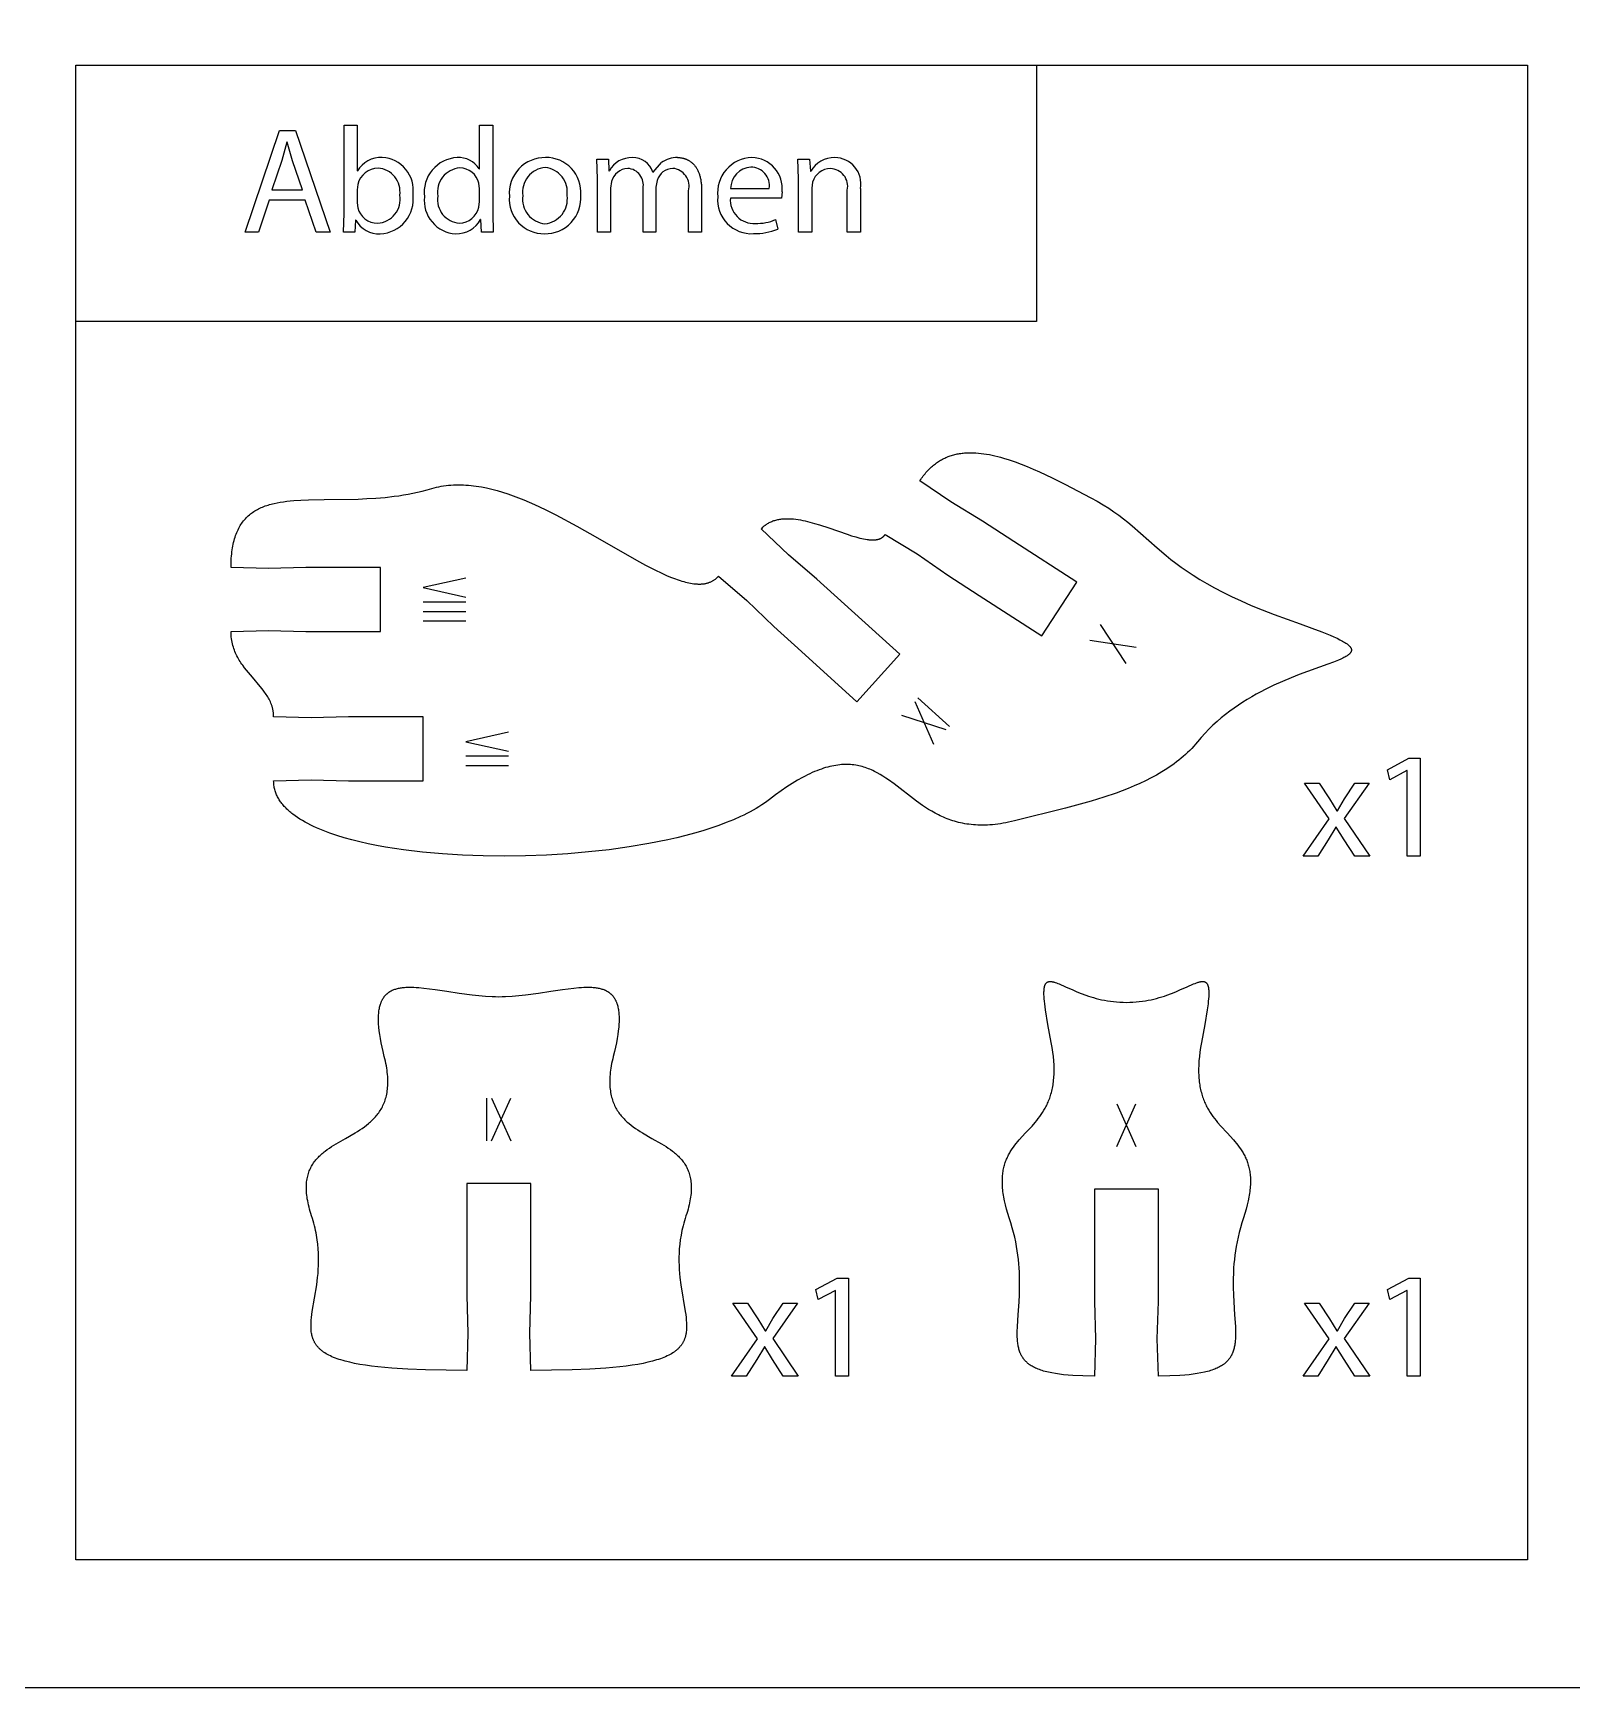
# Model space of a CAD drawing. Extents: x 2 to 317, y 2 to 152.
# Drawn here: x 147.8 to 219.9, y 1.7 to 79.2 of the extents above; entities that cross this region are included whole.
import ezdxf

# ---------------------------------------------------------------- set-up
doc = ezdxf.new("R2010")
doc.units = 0
doc.header["$MEASUREMENT"] = 0
doc.layers.add('DEFAULT', color=18, linetype='CONTINUOUS')

msp = doc.modelspace()

# ---------------------------------------------------------------- linework, layer by layer
at = {"layer": 'DEFAULT', "color": 6}
for p, q in [((162.399, 70.754), (162.399, 74.882)), ((162.399, 74.882), (163.013, 74.882)), ((163.013, 74.882), (163.013, 72.737)), ((168.742, 72.843), (168.742, 74.882)), ((168.742, 74.882), (169.363, 74.882)), ((169.363, 74.882), (169.363, 70.754)), ((159.725, 74.085), (159.485, 73.224)), ((159.739, 74.085), (159.725, 74.085)), ((159.986, 73.217), (159.739, 74.085)), ((159.485, 73.224), (159.019, 71.848)), ((160.452, 71.848), (159.986, 73.217)), ((174.266, 72.363), (174.238, 73.288)), ((174.238, 73.288), (174.781, 73.288)), ((174.781, 73.288), (174.81, 72.737)), ((176.884, 72.681), (177.265, 73.125)), ((183.685, 72.363), (183.657, 73.288)), ((183.657, 73.288), (184.207, 73.288)), ((184.207, 73.288), (184.243, 72.723)), ((163.013, 72.737), (163.027, 72.737)), ((163.048, 72.109), (163.013, 71.855)), ((168.742, 71.897), (168.714, 72.158)), ((168.728, 72.843), (168.742, 72.843)), ((174.266, 69.872), (174.266, 72.363)), ((174.81, 72.737), (174.83, 72.737)), ((174.922, 72.236), (174.873, 71.933)), ((176.87, 72.681), (176.884, 72.681)), ((177.061, 72.292), (177.011, 71.982)), ((183.685, 69.872), (183.685, 72.363)), ((184.243, 72.723), (184.257, 72.723)), ((184.349, 72.215), (184.306, 71.926)), ((159.019, 71.848), (160.452, 71.848)), ((163.013, 71.855), (163.013, 71.241)), ((168.714, 71.036), (168.742, 71.305)), ((168.742, 71.305), (168.742, 71.897)), ((174.873, 71.933), (174.873, 69.872)), ((176.404, 69.872), (176.404, 71.919)), ((177.011, 71.982), (177.011, 69.872)), ((178.536, 69.872), (178.536, 71.805)), ((179.142, 71.883), (179.142, 69.872)), ((182.896, 71.467), (180.496, 71.467)), ((180.503, 71.911), (182.317, 71.911)), ((182.917, 71.756), (182.896, 71.467)), ((184.306, 71.926), (184.306, 69.872)), ((185.971, 69.872), (185.971, 71.841)), ((186.593, 71.911), (186.593, 69.872)), ((162.371, 69.872), (162.399, 70.754)), ((163.013, 71.241), (163.041, 71.015)), ((169.363, 70.754), (169.391, 69.872)), ((162.907, 69.872), (162.371, 69.872)), ((162.935, 70.437), (162.907, 69.872)), ((162.957, 70.437), (162.935, 70.437)), ((168.806, 70.465), (168.792, 70.465)), ((168.834, 69.872), (168.806, 70.465)), ((169.391, 69.872), (168.834, 69.872)), ((174.873, 69.872), (174.266, 69.872)), ((177.011, 69.872), (176.404, 69.872)), ((179.142, 69.872), (178.536, 69.872)), ((182.613, 70.458), (182.72, 70.013)), ((184.306, 69.872), (183.685, 69.872)), ((186.593, 69.872), (185.971, 69.872)), ((208.536, 42.389), (207.379, 44.061)), ((207.379, 44.061), (208.071, 44.061)), ((208.071, 44.061), (208.558, 43.327)), ((210.414, 44.061), (209.249, 42.41)), ((209.263, 43.334), (209.743, 44.061)), ((209.743, 44.061), (210.414, 44.061)), ((208.558, 43.327), (208.903, 42.77)), ((208.903, 42.77), (208.925, 42.77)), ((208.925, 42.77), (209.263, 43.334)), ((207.323, 40.646), (208.536, 42.389)), ((208.861, 42.008), (208.501, 41.415)), ((208.875, 42.008), (208.861, 42.008)), ((209.242, 41.415), (208.875, 42.008)), ((209.249, 42.41), (210.449, 40.646)), ((208.501, 41.415), (208.007, 40.646)), ((209.743, 40.646), (209.242, 41.415)), ((208.007, 40.646), (207.323, 40.646)), ((210.449, 40.646), (209.743, 40.646)), ((181.764, 18.041), (180.607, 19.713)), ((180.607, 19.713), (181.298, 19.713)), ((181.298, 19.713), (181.785, 18.979)), ((183.641, 19.713), (182.477, 18.062)), ((182.491, 18.986), (182.971, 19.713)), ((182.971, 19.713), (183.641, 19.713)), ((208.536, 18.041), (207.379, 19.713)), ((207.379, 19.713), (208.071, 19.713)), ((208.071, 19.713), (208.558, 18.979)), ((210.414, 19.713), (209.249, 18.062)), ((209.263, 18.986), (209.743, 19.713)), ((209.743, 19.713), (210.414, 19.713)), ((181.785, 18.979), (182.131, 18.422)), ((182.152, 18.422), (182.491, 18.986)), ((208.558, 18.979), (208.903, 18.422)), ((208.925, 18.422), (209.263, 18.986)), ((180.55, 16.298), (181.764, 18.041)), ((182.131, 18.422), (182.152, 18.422)), ((182.477, 18.062), (183.676, 16.298)), ((207.323, 16.298), (208.536, 18.041)), ((208.903, 18.422), (208.925, 18.422)), ((209.249, 18.062), (210.449, 16.298)), ((181.729, 17.067), (181.235, 16.298)), ((182.088, 17.66), (181.729, 17.067)), ((182.102, 17.66), (182.088, 17.66)), ((182.47, 17.067), (182.102, 17.66)), ((182.971, 16.298), (182.47, 17.067)), ((208.501, 17.067), (208.007, 16.298)), ((208.861, 17.66), (208.501, 17.067)), ((208.875, 17.66), (208.861, 17.66)), ((209.242, 17.067), (208.875, 17.66)), ((209.743, 16.298), (209.242, 17.067)), ((181.235, 16.298), (180.55, 16.298)), ((183.676, 16.298), (182.971, 16.298)), ((208.007, 16.298), (207.323, 16.298)), ((210.449, 16.298), (209.743, 16.298))]:
    msp.add_line(p, q, dxfattribs=at)
at = {"layer": 'DEFAULT', "color": 1}
for p, q in [((190.815, 57.239), (189.373, 58.23)), ((192.308, 56.329), (190.815, 57.239)), ((183.21, 54.766), (181.943, 55.976)), ((193.779, 55.376), (192.308, 56.329)), ((187.743, 55.715), (189.239, 54.805)), ((196.717, 53.475), (193.779, 55.376)), ((184.54, 53.626), (183.21, 54.766)), ((189.239, 54.805), (190.678, 53.81)), ((158.857, 54.118), (157.108, 54.168)), ((160.607, 54.168), (158.857, 54.118)), ((164.107, 54.168), (160.607, 54.168)), ((164.107, 51.169), (164.107, 54.168)), ((179.932, 53.753), (181.262, 52.614)), ((185.834, 52.452), (184.54, 53.626)), ((190.678, 53.81), (192.149, 52.861)), ((192.149, 52.861), (195.088, 50.959)), ((195.088, 50.959), (196.717, 53.475)), ((181.262, 52.614), (182.525, 51.404)), ((188.427, 50.102), (185.834, 52.452)), ((157.108, 51.169), (158.857, 51.219)), ((158.857, 51.219), (160.607, 51.169)), ((160.607, 51.169), (164.107, 51.169)), ((182.525, 51.404), (183.82, 50.229)), ((183.82, 50.229), (186.416, 47.88)), ((186.416, 47.88), (188.427, 50.102)), ((160.854, 47.121), (159.104, 47.17)), ((162.604, 47.17), (160.854, 47.121)), ((166.103, 47.17), (162.604, 47.17)), ((166.103, 44.172), (166.103, 47.17)), ((159.104, 44.172), (160.854, 44.221)), ((160.854, 44.221), (162.604, 44.172)), ((162.604, 44.172), (166.103, 44.172)), ((171.148, 25.317), (168.149, 25.317)), ((168.149, 25.317), (168.149, 20.064)), ((171.148, 20.064), (171.148, 25.317)), ((200.542, 25.05), (197.543, 25.05)), ((197.543, 25.05), (197.543, 19.797)), ((200.542, 19.797), (200.542, 25.05)), ((168.149, 20.064), (168.199, 18.314)), ((171.098, 18.314), (171.148, 20.064)), ((197.543, 19.797), (197.593, 18.047)), ((200.492, 18.047), (200.542, 19.797)), ((168.199, 18.314), (168.149, 16.564)), ((171.148, 16.564), (171.098, 18.314)), ((197.593, 18.047), (197.543, 16.298)), ((200.542, 16.298), (200.492, 18.047))]:
    msp.add_line(p, q, dxfattribs=at)
at = {"layer": 'DEFAULT', "color": 250}
for p, q in [((166.107, 52.556), (168.103, 52.556)), ((166.107, 52.111), (168.103, 52.111)), ((166.107, 51.666), (168.103, 51.666)), ((197.822, 51.502), (199.014, 49.669)), ((199.498, 50.416), (197.338, 50.754)), ((189.277, 48.061), (190.758, 46.721)), ((189.128, 47.896), (190.011, 45.895)), ((190.609, 46.556), (188.53, 47.235)), ((168.103, 45.338), (170.1, 45.338)), ((168.103, 44.892), (170.1, 44.892)), ((169.091, 27.317), (169.091, 29.313)), ((169.314, 29.313), (170.205, 27.317)), ((169.314, 27.317), (170.205, 29.313)), ((198.596, 29.047), (199.487, 27.05)), ((198.596, 27.05), (199.487, 29.047))]:
    msp.add_line(p, q, dxfattribs=at)
at = {"layer": 'DEFAULT', "color": 6}
for points in [[(316.836, 1.693), (1.836, 1.693), (1.836, 151.693), (316.836, 151.693)], [(194.836, 65.693), (149.836, 65.693), (149.836, 77.693), (194.836, 77.693)], [(217.836, 7.693), (149.836, 7.693), (149.836, 77.693), (217.836, 77.693)], [(158.892, 71.368), (158.399, 69.872), (157.763, 69.872), (159.379, 74.628), (160.12, 74.628), (161.743, 69.872), (161.087, 69.872), (160.579, 71.368)], [(212.198, 44.654), (212.184, 44.654), (211.387, 44.224), (211.267, 44.696), (212.269, 45.233), (212.798, 45.233), (212.798, 40.646), (212.198, 40.646)], [(185.426, 20.306), (185.412, 20.306), (184.614, 19.876), (184.494, 20.348), (185.496, 20.885), (186.025, 20.885), (186.025, 16.298), (185.426, 16.298)], [(212.198, 20.306), (212.184, 20.306), (211.387, 19.876), (211.267, 20.348), (212.269, 20.885), (212.798, 20.885), (212.798, 16.298), (212.198, 16.298)]]:
    msp.add_lwpolyline(points, close=True, dxfattribs=at)
msp.add_lwpolyline([(178.02, 73.365), (178.041, 73.365), (178.063, 73.364), (178.085, 73.363), (178.107, 73.362), (178.13, 73.36), (178.152, 73.357), (178.175, 73.354), (178.198, 73.35), (178.221, 73.346), (178.245, 73.341), (178.268, 73.336), (178.292, 73.33), (178.315, 73.324), (178.339, 73.316), (178.362, 73.309), (178.386, 73.3), (178.41, 73.291), (178.433, 73.282), (178.457, 73.271), (178.481, 73.26), (178.504, 73.249), (178.527, 73.236), (178.551, 73.223), (178.574, 73.209), (178.597, 73.194), (178.619, 73.179), (178.642, 73.162), (178.664, 73.145), (178.686, 73.127), (178.708, 73.109), (178.73, 73.089), (178.751, 73.069), (178.772, 73.047), (178.792, 73.025), (178.812, 73.002), (178.832, 72.978), (178.851, 72.953), (178.87, 72.928), (178.888, 72.901), (178.906, 72.873), (178.924, 72.844), (178.941, 72.815), (178.957, 72.784), (178.973, 72.752), (178.988, 72.719), (179.003, 72.686), (179.017, 72.651), (179.031, 72.615), (179.043, 72.578), (179.055, 72.54), (179.067, 72.501), (179.077, 72.46), (179.087, 72.419), (179.097, 72.376), (179.105, 72.332), (179.113, 72.287), (179.119, 72.241), (179.125, 72.194), (179.13, 72.145), (179.135, 72.095), (179.138, 72.044), (179.14, 71.992), (179.142, 71.938), (179.142, 71.883)], dxfattribs=at)
at = {"layer": 'DEFAULT', "color": 1}
for points in [[(189.373, 58.23), (189.411, 58.288), (189.45, 58.345), (189.49, 58.4), (189.53, 58.454), (189.57, 58.507), (189.611, 58.558), (189.653, 58.607), (189.695, 58.655), (189.738, 58.702), (189.781, 58.747), (189.824, 58.791), (189.869, 58.834), (189.913, 58.875), (189.958, 58.915), (190.004, 58.953), (190.05, 58.99), (190.097, 59.026), (190.144, 59.06), (190.191, 59.094), (190.239, 59.126), (190.287, 59.156), (190.336, 59.186), (190.386, 59.214), (190.435, 59.241), (190.486, 59.266), (190.536, 59.291), (190.587, 59.314), (190.639, 59.336), (190.691, 59.357), (190.743, 59.376), (190.796, 59.395), (190.85, 59.412), (190.903, 59.428), (190.957, 59.443), (191.012, 59.457), (191.067, 59.47), (191.122, 59.482), (191.178, 59.493), (191.234, 59.502), (191.291, 59.511), (191.348, 59.518), (191.405, 59.525), (191.463, 59.53), (191.521, 59.535), (191.638, 59.54), (191.757, 59.542), (191.877, 59.54), (191.998, 59.535), (192.121, 59.525), (192.246, 59.512), (192.371, 59.496), (192.498, 59.476), (192.627, 59.453), (192.756, 59.427), (192.887, 59.397), (193.019, 59.365), (193.152, 59.33), (193.286, 59.291), (193.558, 59.207), (193.833, 59.112), (194.113, 59.007), (194.396, 58.894), (194.683, 58.773), (194.973, 58.644), (195.562, 58.367), (196.16, 58.069), (197.381, 57.433)], [(157.108, 54.168), (157.111, 54.389), (157.121, 54.6), (157.129, 54.701), (157.138, 54.8), (157.149, 54.897), (157.162, 54.991), (157.176, 55.082), (157.191, 55.172), (157.209, 55.258), (157.228, 55.343), (157.248, 55.425), (157.27, 55.505), (157.294, 55.582), (157.319, 55.657), (157.346, 55.731), (157.374, 55.802), (157.403, 55.87), (157.434, 55.937), (157.467, 56.002), (157.501, 56.065), (157.536, 56.125), (157.573, 56.184), (157.611, 56.241), (157.651, 56.296), (157.691, 56.349), (157.734, 56.4), (157.777, 56.45), (157.822, 56.497), (157.869, 56.543), (157.916, 56.587), (157.965, 56.63), (158.015, 56.671), (158.067, 56.71), (158.119, 56.748), (158.173, 56.784), (158.228, 56.819), (158.285, 56.852), (158.342, 56.884), (158.401, 56.915), (158.461, 56.944), (158.522, 56.971), (158.584, 56.998), (158.647, 57.023), (158.712, 57.047), (158.777, 57.07), (158.844, 57.091), (158.912, 57.111), (158.98, 57.131), (159.05, 57.149), (159.121, 57.166), (159.266, 57.197), (159.415, 57.224), (159.567, 57.248), (159.724, 57.269), (159.884, 57.286), (160.047, 57.301), (160.384, 57.323), (160.735, 57.337), (161.47, 57.35), (163.058, 57.372), (163.474, 57.389), (163.896, 57.414), (164.323, 57.45), (164.755, 57.499), (164.972, 57.529), (165.189, 57.563), (165.408, 57.601), (165.627, 57.644), (165.846, 57.691), (166.066, 57.744), (166.286, 57.802), (166.506, 57.865)], [(166.506, 57.865), (166.616, 57.896), (166.727, 57.925), (166.839, 57.95), (166.951, 57.971), (167.064, 57.99), (167.178, 58.006), (167.293, 58.019), (167.408, 58.028), (167.524, 58.035), (167.641, 58.04), (167.758, 58.041), (167.875, 58.04), (167.994, 58.035), (168.112, 58.029), (168.231, 58.02), (168.351, 58.008), (168.471, 57.994), (168.592, 57.977), (168.713, 57.959), (168.834, 57.937), (169.079, 57.889), (169.324, 57.831), (169.571, 57.766), (169.818, 57.693), (170.067, 57.612), (170.316, 57.525), (170.566, 57.432), (170.816, 57.332), (171.317, 57.117), (171.818, 56.884), (172.317, 56.635), (173.304, 56.106), (174.269, 55.558), (176.091, 54.512), (176.516, 54.281), (176.926, 54.069), (177.32, 53.88), (177.511, 53.794), (177.697, 53.716), (177.879, 53.645), (178.056, 53.582), (178.142, 53.554), (178.228, 53.527), (178.311, 53.503), (178.394, 53.481), (178.475, 53.461), (178.555, 53.444), (178.634, 53.428), (178.711, 53.416), (178.787, 53.406), (178.861, 53.398), (178.934, 53.393), (178.97, 53.391), (179.006, 53.39), (179.041, 53.39), (179.076, 53.391), (179.11, 53.392), (179.144, 53.393), (179.178, 53.396), (179.211, 53.399), (179.244, 53.403), (179.276, 53.408), (179.309, 53.413), (179.34, 53.419), (179.372, 53.426), (179.402, 53.434), (179.433, 53.442), (179.463, 53.451), (179.493, 53.461), (179.522, 53.472), (179.551, 53.483), (179.579, 53.496), (179.607, 53.509), (179.635, 53.523), (179.662, 53.537), (179.689, 53.553), (179.715, 53.569), (179.741, 53.586), (179.766, 53.604), (179.791, 53.623), (179.816, 53.642), (179.84, 53.663), (179.864, 53.684), (179.887, 53.706), (179.91, 53.729), (179.932, 53.753)], [(197.381, 57.433), (197.678, 57.27), (197.955, 57.107), (198.215, 56.944), (198.459, 56.78), (198.689, 56.615), (198.907, 56.45), (199.116, 56.283), (199.317, 56.116), (200.087, 55.434), (200.479, 55.085), (200.899, 54.728), (201.124, 54.547), (201.361, 54.363), (201.614, 54.178), (201.883, 53.99), (202.172, 53.8), (202.482, 53.607), (202.814, 53.412), (203.172, 53.214), (203.557, 53.013), (203.971, 52.81), (204.417, 52.603), (204.895, 52.393), (205.41, 52.18), (205.961, 51.964), (207.184, 51.52)], [(181.943, 55.976), (181.977, 56.012), (182.012, 56.047), (182.03, 56.063), (182.048, 56.08), (182.066, 56.096), (182.084, 56.111), (182.103, 56.126), (182.121, 56.141), (182.14, 56.155), (182.159, 56.169), (182.178, 56.183), (182.198, 56.196), (182.237, 56.222), (182.277, 56.245), (182.318, 56.268), (182.359, 56.289), (182.401, 56.308), (182.443, 56.327), (182.487, 56.344), (182.53, 56.359), (182.575, 56.373), (182.62, 56.386), (182.665, 56.398), (182.711, 56.409), (182.758, 56.418), (182.805, 56.426), (182.853, 56.433), (182.901, 56.439), (182.95, 56.444), (182.999, 56.447), (183.048, 56.45), (183.098, 56.452), (183.148, 56.452), (183.199, 56.452), (183.25, 56.451), (183.353, 56.445), (183.458, 56.437), (183.564, 56.425), (183.671, 56.409), (183.779, 56.391), (183.888, 56.37), (183.997, 56.347), (184.218, 56.293), (184.441, 56.232), (184.665, 56.165), (185.11, 56.019), (185.969, 55.722), (186.171, 55.656), (186.366, 55.597), (186.554, 55.546), (186.645, 55.524), (186.733, 55.505), (186.819, 55.489), (186.903, 55.475), (186.944, 55.47), (186.984, 55.465), (187.023, 55.461), (187.062, 55.458), (187.1, 55.456), (187.137, 55.455), (187.174, 55.455), (187.21, 55.455), (187.245, 55.457), (187.279, 55.46), (187.312, 55.464), (187.329, 55.466), (187.345, 55.469), (187.361, 55.472), (187.377, 55.475), (187.392, 55.478), (187.407, 55.482), (187.423, 55.486), (187.438, 55.49), (187.452, 55.495), (187.467, 55.5), (187.481, 55.505), (187.495, 55.511), (187.509, 55.516), (187.522, 55.523), (187.536, 55.529), (187.549, 55.536), (187.562, 55.543), (187.574, 55.55), (187.587, 55.558), (187.599, 55.566), (187.611, 55.574), (187.622, 55.583), (187.634, 55.592), (187.645, 55.601), (187.656, 55.611), (187.667, 55.621), (187.677, 55.632), (187.687, 55.643), (187.697, 55.654), (187.707, 55.665), (187.716, 55.677), (187.725, 55.689), (187.734, 55.702), (187.743, 55.715)], [(159.104, 47.17), (159.104, 47.205), (159.103, 47.24), (159.101, 47.274), (159.099, 47.308), (159.095, 47.342), (159.092, 47.376), (159.087, 47.409), (159.082, 47.442), (159.076, 47.474), (159.07, 47.507), (159.063, 47.539), (159.055, 47.57), (159.047, 47.602), (159.038, 47.633), (159.028, 47.664), (159.018, 47.695), (159.008, 47.726), (158.997, 47.756), (158.973, 47.816), (158.948, 47.875), (158.92, 47.934), (158.891, 47.992), (158.859, 48.049), (158.827, 48.105), (158.792, 48.161), (158.756, 48.217), (158.719, 48.272), (158.681, 48.326), (158.641, 48.381), (158.559, 48.488), (158.473, 48.595), (158.106, 49.022), (157.92, 49.24), (157.828, 49.352), (157.739, 49.467), (157.653, 49.584), (157.611, 49.644), (157.571, 49.704), (157.531, 49.766), (157.493, 49.828), (157.455, 49.892), (157.42, 49.956), (157.385, 50.022), (157.352, 50.088), (157.321, 50.156), (157.292, 50.225), (157.264, 50.296), (157.239, 50.367), (157.215, 50.44), (157.193, 50.515), (157.174, 50.591), (157.157, 50.669), (157.142, 50.748), (157.13, 50.829), (157.12, 50.911), (157.113, 50.995), (157.109, 51.081), (157.108, 51.169)], [(207.184, 51.52), (207.727, 51.329), (208.193, 51.155), (208.585, 50.997), (208.755, 50.923), (208.908, 50.853), (209.045, 50.785), (209.107, 50.753), (209.165, 50.721), (209.219, 50.69), (209.269, 50.659), (209.315, 50.629), (209.357, 50.6), (209.377, 50.585), (209.396, 50.571), (209.414, 50.557), (209.43, 50.543), (209.446, 50.529), (209.462, 50.515), (209.476, 50.502), (209.489, 50.488), (209.502, 50.475), (209.513, 50.462), (209.524, 50.448), (209.533, 50.435), (209.542, 50.422), (209.55, 50.41), (209.558, 50.397), (209.564, 50.384), (209.569, 50.372), (209.574, 50.359), (209.578, 50.347), (209.581, 50.335), (209.583, 50.322), (209.584, 50.31), (209.585, 50.298), (209.584, 50.286), (209.583, 50.274), (209.581, 50.263), (209.579, 50.251), (209.575, 50.239), (209.571, 50.227), (209.566, 50.216), (209.561, 50.204), (209.554, 50.193), (209.547, 50.181), (209.539, 50.17), (209.53, 50.158), (209.521, 50.147), (209.511, 50.136), (209.5, 50.124), (209.488, 50.113), (209.476, 50.102), (209.463, 50.091), (209.449, 50.08), (209.435, 50.068), (209.42, 50.057), (209.404, 50.046), (209.388, 50.035), (209.353, 50.012), (209.315, 49.99), (209.276, 49.968), (209.233, 49.945), (209.188, 49.922), (209.092, 49.877), (208.985, 49.831), (208.747, 49.735), (208.477, 49.634), (207.139, 49.147), (206.756, 48.996), (206.36, 48.83), (205.954, 48.647), (205.541, 48.447), (205.333, 48.339), (205.125, 48.227), (204.916, 48.109), (204.708, 47.985), (204.5, 47.856), (204.293, 47.721), (204.088, 47.58), (203.885, 47.432), (203.684, 47.278), (203.485, 47.117), (203.29, 46.949), (203.098, 46.774), (202.91, 46.592), (202.726, 46.402), (202.547, 46.205), (202.372, 45.999)], [(202.372, 45.999), (202.285, 45.896), (202.196, 45.794), (202.103, 45.695), (202.009, 45.598), (201.911, 45.503), (201.812, 45.411), (201.71, 45.32), (201.606, 45.231), (201.5, 45.144), (201.391, 45.059), (201.28, 44.976), (201.168, 44.895), (201.053, 44.816), (200.936, 44.738), (200.698, 44.589), (200.452, 44.445), (200.199, 44.308), (199.94, 44.178), (199.675, 44.053), (199.404, 43.933), (199.129, 43.819), (198.849, 43.709), (198.565, 43.604), (197.985, 43.406), (197.395, 43.223), (196.192, 42.892), (193.796, 42.299)], [(193.796, 42.299), (193.661, 42.266), (193.527, 42.236), (193.396, 42.209), (193.267, 42.186), (193.14, 42.165), (193.015, 42.147), (192.892, 42.132), (192.772, 42.12), (192.653, 42.111), (192.536, 42.104), (192.422, 42.1), (192.309, 42.098), (192.198, 42.099), (192.089, 42.102), (191.982, 42.107), (191.876, 42.115), (191.772, 42.125), (191.67, 42.137), (191.57, 42.152), (191.471, 42.168), (191.374, 42.186), (191.278, 42.207), (191.184, 42.229), (191.092, 42.253), (191, 42.279), (190.91, 42.306), (190.822, 42.335), (190.735, 42.366), (190.649, 42.398), (190.564, 42.432), (190.481, 42.467), (190.398, 42.504), (190.317, 42.541), (190.237, 42.58), (190.08, 42.662), (189.927, 42.748), (189.778, 42.837), (189.632, 42.93), (189.489, 43.025), (189.211, 43.223), (188.163, 44.029), (187.905, 44.217), (187.775, 44.305), (187.643, 44.39), (187.511, 44.471), (187.377, 44.547), (187.309, 44.583), (187.24, 44.617), (187.171, 44.651), (187.102, 44.682), (187.031, 44.713), (186.96, 44.741), (186.889, 44.768), (186.816, 44.793), (186.743, 44.817), (186.669, 44.838), (186.594, 44.858), (186.519, 44.875), (186.442, 44.891), (186.364, 44.905), (186.285, 44.916), (186.206, 44.925), (186.125, 44.932), (186.043, 44.937), (185.96, 44.939), (185.875, 44.939), (185.79, 44.937), (185.703, 44.932), (185.615, 44.924), (185.525, 44.913), (185.434, 44.9), (185.342, 44.884), (185.248, 44.865), (185.153, 44.844), (185.056, 44.819), (184.958, 44.791), (184.858, 44.76), (184.756, 44.727), (184.653, 44.689), (184.548, 44.649), (184.441, 44.605), (184.332, 44.558), (184.222, 44.508), (184.11, 44.454), (183.995, 44.396), (183.879, 44.335), (183.641, 44.201), (183.394, 44.053), (183.14, 43.888), (182.876, 43.708), (182.603, 43.511), (182.321, 43.297)], [(182.321, 43.297), (182.206, 43.211), (182.087, 43.126), (181.963, 43.043), (181.834, 42.96), (181.7, 42.88), (181.562, 42.801), (181.42, 42.723), (181.273, 42.646), (181.122, 42.571), (180.966, 42.498), (180.643, 42.355), (180.305, 42.217), (179.952, 42.085), (179.584, 41.959), (179.203, 41.839), (178.81, 41.724), (178.404, 41.615), (177.988, 41.512), (177.561, 41.414), (176.678, 41.236), (175.762, 41.082), (174.819, 40.95), (173.855, 40.842), (172.876, 40.758), (171.887, 40.696), (170.894, 40.659), (169.904, 40.646), (168.921, 40.656), (167.953, 40.69), (167.004, 40.749), (166.082, 40.832), (165.191, 40.939), (164.759, 41.002), (164.337, 41.071), (163.926, 41.146), (163.527, 41.228), (163.14, 41.315), (162.766, 41.409), (162.406, 41.509), (162.06, 41.615), (161.73, 41.727), (161.415, 41.846), (161.264, 41.907), (161.118, 41.971), (160.975, 42.035), (160.837, 42.102), (160.704, 42.17), (160.575, 42.239), (160.452, 42.31), (160.332, 42.383), (160.218, 42.457), (160.109, 42.533), (160.005, 42.611), (159.955, 42.65), (159.906, 42.69), (159.858, 42.73), (159.812, 42.77), (159.768, 42.811), (159.724, 42.853), (159.682, 42.894), (159.641, 42.936), (159.602, 42.979), (159.564, 43.022), (159.528, 43.065), (159.492, 43.109), (159.459, 43.153), (159.427, 43.197), (159.396, 43.242), (159.367, 43.288), (159.339, 43.333), (159.313, 43.379), (159.288, 43.426), (159.264, 43.473), (159.243, 43.52), (159.223, 43.568), (159.204, 43.616), (159.187, 43.665), (159.171, 43.713), (159.157, 43.763), (159.145, 43.813), (159.134, 43.863), (159.125, 43.913), (159.118, 43.964), (159.112, 44.015), (159.108, 44.067), (159.105, 44.119), (159.104, 44.172)], [(164.286, 31.268), (164.231, 31.492), (164.183, 31.706), (164.14, 31.911), (164.104, 32.106), (164.075, 32.291), (164.051, 32.467), (164.033, 32.634), (164.021, 32.793), (164.017, 32.869), (164.015, 32.943), (164.014, 33.015), (164.014, 33.084), (164.016, 33.152), (164.02, 33.218), (164.024, 33.281), (164.03, 33.343), (164.037, 33.403), (164.046, 33.461), (164.056, 33.517), (164.067, 33.571), (164.08, 33.623), (164.094, 33.674), (164.109, 33.722), (164.117, 33.746), (164.125, 33.769), (164.134, 33.792), (164.143, 33.814), (164.152, 33.836), (164.161, 33.858), (164.171, 33.879), (164.182, 33.9), (164.192, 33.92), (164.203, 33.94), (164.214, 33.96), (164.225, 33.979), (164.237, 33.997), (164.249, 34.016), (164.261, 34.034), (164.274, 34.051), (164.287, 34.068), (164.3, 34.085), (164.313, 34.101), (164.327, 34.117), (164.341, 34.133), (164.355, 34.148), (164.37, 34.163), (164.384, 34.177), (164.399, 34.192), (164.415, 34.205), (164.43, 34.219), (164.446, 34.232), (164.463, 34.245), (164.479, 34.257), (164.496, 34.269), (164.513, 34.281), (164.53, 34.292), (164.547, 34.303), (164.565, 34.314), (164.583, 34.324), (164.602, 34.335), (164.62, 34.344), (164.639, 34.354), (164.658, 34.363), (164.677, 34.372), (164.697, 34.38), (164.737, 34.396), (164.777, 34.411), (164.819, 34.425), (164.862, 34.438), (164.906, 34.449), (164.95, 34.46), (164.996, 34.469), (165.042, 34.478), (165.09, 34.485), (165.138, 34.491), (165.187, 34.497), (165.237, 34.502), (165.288, 34.505), (165.34, 34.508), (165.445, 34.511), (165.554, 34.511), (165.666, 34.508), (165.781, 34.502), (165.899, 34.494), (166.143, 34.47), (166.397, 34.439), (166.661, 34.402), (167.214, 34.316), (167.796, 34.227), (168.4, 34.146), (168.708, 34.113), (169.019, 34.088), (169.333, 34.071), (169.491, 34.067), (169.649, 34.065)], [(169.649, 34.065), (169.807, 34.067), (169.964, 34.071), (170.278, 34.088), (170.59, 34.113), (170.898, 34.146), (171.502, 34.227), (172.084, 34.316), (172.638, 34.402), (172.901, 34.439), (173.156, 34.47), (173.4, 34.494), (173.517, 34.502), (173.632, 34.508), (173.744, 34.511), (173.853, 34.511), (173.959, 34.508), (174.011, 34.505), (174.061, 34.502), (174.111, 34.497), (174.16, 34.491), (174.209, 34.485), (174.256, 34.478), (174.302, 34.469), (174.348, 34.46), (174.393, 34.449), (174.436, 34.438), (174.479, 34.425), (174.521, 34.411), (174.562, 34.396), (174.601, 34.38), (174.621, 34.372), (174.64, 34.363), (174.659, 34.354), (174.678, 34.344), (174.697, 34.335), (174.715, 34.324), (174.733, 34.314), (174.751, 34.303), (174.768, 34.292), (174.785, 34.281), (174.802, 34.269), (174.819, 34.257), (174.835, 34.245), (174.852, 34.232), (174.868, 34.219), (174.883, 34.205), (174.899, 34.192), (174.914, 34.177), (174.928, 34.163), (174.943, 34.148), (174.957, 34.133), (174.971, 34.117), (174.985, 34.101), (174.998, 34.085), (175.011, 34.068), (175.024, 34.051), (175.037, 34.034), (175.049, 34.016), (175.061, 33.997), (175.073, 33.979), (175.084, 33.96), (175.095, 33.94), (175.106, 33.92), (175.116, 33.9), (175.126, 33.879), (175.136, 33.858), (175.146, 33.836), (175.155, 33.814), (175.164, 33.792), (175.173, 33.769), (175.181, 33.746), (175.189, 33.722), (175.204, 33.674), (175.218, 33.623), (175.23, 33.571), (175.242, 33.517), (175.251, 33.461), (175.26, 33.403), (175.267, 33.343), (175.273, 33.281), (175.278, 33.218), (175.281, 33.152), (175.283, 33.084), (175.283, 33.015), (175.282, 32.943), (175.28, 32.869), (175.276, 32.793), (175.264, 32.634), (175.246, 32.467), (175.223, 32.291), (175.193, 32.106), (175.157, 31.911), (175.115, 31.706), (175.066, 31.492), (175.011, 31.268)], [(195.522, 31.915), (195.363, 32.768), (195.254, 33.445), (195.218, 33.723), (195.205, 33.848), (195.195, 33.963), (195.188, 34.07), (195.184, 34.168), (195.183, 34.258), (195.184, 34.299), (195.185, 34.339), (195.188, 34.377), (195.191, 34.413), (195.195, 34.447), (195.199, 34.479), (195.202, 34.494), (195.205, 34.509), (195.208, 34.523), (195.211, 34.537), (195.215, 34.551), (195.218, 34.564), (195.222, 34.577), (195.226, 34.589), (195.23, 34.601), (195.235, 34.612), (195.239, 34.623), (195.244, 34.634), (195.249, 34.644), (195.254, 34.654), (195.26, 34.663), (195.265, 34.672), (195.271, 34.68), (195.277, 34.689), (195.283, 34.696), (195.29, 34.704), (195.296, 34.711), (195.303, 34.717), (195.31, 34.724), (195.317, 34.73), (195.324, 34.735), (195.332, 34.74), (195.34, 34.745), (195.348, 34.75), (195.356, 34.754), (195.364, 34.758), (195.373, 34.761), (195.381, 34.764), (195.39, 34.767), (195.4, 34.769), (195.409, 34.772), (195.418, 34.773), (195.428, 34.775), (195.438, 34.776), (195.448, 34.777), (195.459, 34.778), (195.469, 34.778), (195.48, 34.778), (195.491, 34.778), (195.502, 34.777), (195.513, 34.776), (195.525, 34.775), (195.536, 34.774), (195.548, 34.772), (195.561, 34.77), (195.573, 34.768), (195.598, 34.763), (195.624, 34.757), (195.651, 34.75), (195.679, 34.742), (195.707, 34.733), (195.766, 34.713), (195.829, 34.69), (195.894, 34.663), (196.189, 34.534), (196.535, 34.379), (196.727, 34.297), (196.932, 34.214), (197.15, 34.134), (197.264, 34.095), (197.381, 34.058), (197.502, 34.021), (197.626, 33.987), (197.753, 33.955), (197.883, 33.925), (198.016, 33.898), (198.153, 33.873), (198.293, 33.851), (198.436, 33.833), (198.583, 33.819), (198.733, 33.808), (198.886, 33.801), (199.042, 33.799)], [(199.042, 33.799), (199.199, 33.801), (199.352, 33.808), (199.502, 33.819), (199.649, 33.833), (199.792, 33.851), (199.932, 33.873), (200.069, 33.898), (200.202, 33.925), (200.333, 33.955), (200.46, 33.987), (200.583, 34.021), (200.704, 34.058), (200.821, 34.095), (200.935, 34.134), (201.153, 34.214), (201.359, 34.297), (201.551, 34.379), (201.897, 34.534), (202.192, 34.663), (202.257, 34.69), (202.32, 34.713), (202.379, 34.733), (202.408, 34.742), (202.435, 34.75), (202.462, 34.757), (202.488, 34.763), (202.513, 34.768), (202.526, 34.77), (202.538, 34.772), (202.55, 34.774), (202.562, 34.775), (202.573, 34.776), (202.584, 34.777), (202.596, 34.778), (202.606, 34.778), (202.617, 34.778), (202.628, 34.778), (202.638, 34.777), (202.648, 34.776), (202.658, 34.775), (202.668, 34.773), (202.677, 34.772), (202.687, 34.769), (202.696, 34.767), (202.705, 34.764), (202.714, 34.761), (202.722, 34.758), (202.731, 34.754), (202.739, 34.75), (202.747, 34.745), (202.754, 34.74), (202.762, 34.735), (202.769, 34.73), (202.777, 34.724), (202.784, 34.717), (202.79, 34.711), (202.797, 34.704), (202.803, 34.696), (202.809, 34.689), (202.815, 34.68), (202.821, 34.672), (202.827, 34.663), (202.832, 34.654), (202.837, 34.644), (202.842, 34.634), (202.847, 34.623), (202.852, 34.612), (202.856, 34.601), (202.86, 34.589), (202.864, 34.577), (202.868, 34.564), (202.872, 34.551), (202.875, 34.537), (202.879, 34.523), (202.882, 34.509), (202.884, 34.494), (202.887, 34.479), (202.892, 34.447), (202.896, 34.413), (202.899, 34.377), (202.901, 34.339), (202.903, 34.299), (202.903, 34.258), (202.903, 34.168), (202.899, 34.07), (202.891, 33.963), (202.881, 33.848), (202.868, 33.723), (202.832, 33.445), (202.722, 32.768), (202.563, 31.915)], [(193.56, 23.702), (193.492, 23.915), (193.433, 24.118), (193.382, 24.314), (193.339, 24.502), (193.303, 24.682), (193.289, 24.769), (193.276, 24.854), (193.264, 24.938), (193.255, 25.02), (193.247, 25.1), (193.241, 25.179), (193.237, 25.256), (193.234, 25.331), (193.233, 25.405), (193.234, 25.477), (193.236, 25.548), (193.239, 25.617), (193.245, 25.685), (193.251, 25.751), (193.259, 25.816), (193.268, 25.88), (193.279, 25.943), (193.291, 26.004), (193.304, 26.064), (193.319, 26.123), (193.334, 26.181), (193.351, 26.238), (193.369, 26.293), (193.389, 26.348), (193.409, 26.402), (193.43, 26.454), (193.452, 26.506), (193.476, 26.557), (193.5, 26.607), (193.525, 26.656), (193.551, 26.704), (193.578, 26.752), (193.606, 26.799), (193.635, 26.845), (193.694, 26.936), (193.756, 27.024), (193.821, 27.11), (193.888, 27.195), (193.957, 27.278), (194.028, 27.36), (194.323, 27.682), (194.624, 28.007), (194.773, 28.177), (194.845, 28.265), (194.916, 28.355), (194.986, 28.448), (195.053, 28.543), (195.119, 28.641), (195.181, 28.743), (195.212, 28.795), (195.242, 28.848), (195.271, 28.903), (195.299, 28.958), (195.326, 29.014), (195.353, 29.071), (195.378, 29.13), (195.403, 29.189), (195.427, 29.25), (195.45, 29.312), (195.472, 29.375), (195.493, 29.44), (195.512, 29.505), (195.531, 29.573), (195.549, 29.641), (195.565, 29.711), (195.58, 29.783), (195.594, 29.856), (195.607, 29.93), (195.618, 30.007), (195.628, 30.084), (195.637, 30.164), (195.644, 30.245), (195.65, 30.328), (195.654, 30.412), (195.657, 30.498), (195.658, 30.587), (195.658, 30.677), (195.653, 30.862), (195.641, 31.056), (195.622, 31.258), (195.596, 31.468), (195.563, 31.687), (195.522, 31.915)], [(202.563, 31.915), (202.522, 31.687), (202.489, 31.468), (202.463, 31.258), (202.444, 31.056), (202.432, 30.862), (202.427, 30.677), (202.427, 30.587), (202.428, 30.498), (202.431, 30.412), (202.435, 30.328), (202.441, 30.245), (202.448, 30.164), (202.457, 30.084), (202.467, 30.007), (202.479, 29.93), (202.491, 29.856), (202.505, 29.783), (202.52, 29.711), (202.537, 29.641), (202.554, 29.573), (202.573, 29.505), (202.593, 29.44), (202.614, 29.375), (202.635, 29.312), (202.658, 29.25), (202.682, 29.189), (202.707, 29.13), (202.733, 29.071), (202.759, 29.014), (202.787, 28.958), (202.815, 28.903), (202.844, 28.848), (202.874, 28.795), (202.904, 28.743), (202.967, 28.641), (203.033, 28.543), (203.1, 28.448), (203.17, 28.355), (203.241, 28.265), (203.313, 28.177), (203.462, 28.007), (203.764, 27.682), (204.059, 27.36), (204.13, 27.278), (204.199, 27.195), (204.266, 27.11), (204.331, 27.024), (204.393, 26.936), (204.453, 26.845), (204.481, 26.799), (204.509, 26.752), (204.536, 26.704), (204.562, 26.656), (204.587, 26.607), (204.612, 26.557), (204.635, 26.506), (204.658, 26.454), (204.679, 26.402), (204.699, 26.348), (204.718, 26.293), (204.737, 26.238), (204.753, 26.181), (204.769, 26.123), (204.784, 26.064), (204.797, 26.004), (204.809, 25.943), (204.82, 25.88), (204.829, 25.816), (204.837, 25.751), (204.844, 25.685), (204.849, 25.617), (204.852, 25.548), (204.854, 25.477), (204.855, 25.405), (204.854, 25.331), (204.851, 25.256), (204.847, 25.179), (204.841, 25.1), (204.833, 25.02), (204.824, 24.938), (204.813, 24.854), (204.8, 24.769), (204.785, 24.682), (204.75, 24.502), (204.707, 24.314), (204.655, 24.118), (204.596, 23.915), (204.528, 23.702)], [(160.882, 23.8), (160.847, 23.907), (160.816, 24.011), (160.786, 24.114), (160.76, 24.214), (160.736, 24.311), (160.715, 24.407), (160.697, 24.5), (160.68, 24.591), (160.667, 24.68), (160.656, 24.767), (160.647, 24.852), (160.641, 24.935), (160.637, 25.015), (160.635, 25.094), (160.635, 25.171), (160.638, 25.246), (160.643, 25.32), (160.649, 25.391), (160.658, 25.461), (160.669, 25.529), (160.682, 25.596), (160.697, 25.66), (160.713, 25.724), (160.732, 25.785), (160.752, 25.845), (160.774, 25.904), (160.798, 25.961), (160.823, 26.017), (160.85, 26.072), (160.879, 26.125), (160.909, 26.177), (160.94, 26.228), (160.973, 26.277), (161.008, 26.325), (161.043, 26.373), (161.08, 26.419), (161.119, 26.464), (161.158, 26.508), (161.199, 26.551), (161.241, 26.593), (161.284, 26.635), (161.328, 26.675), (161.373, 26.715), (161.419, 26.754), (161.466, 26.792), (161.514, 26.829), (161.612, 26.902), (161.713, 26.973), (161.816, 27.042), (162.03, 27.175), (162.474, 27.431), (162.922, 27.689), (163.032, 27.757), (163.14, 27.826), (163.247, 27.898), (163.351, 27.972), (163.453, 28.048), (163.551, 28.128), (163.6, 28.169), (163.647, 28.21), (163.693, 28.253), (163.739, 28.297), (163.783, 28.341), (163.827, 28.387), (163.869, 28.434), (163.91, 28.482), (163.951, 28.531), (163.989, 28.581), (164.027, 28.632), (164.063, 28.685), (164.099, 28.739), (164.132, 28.794), (164.164, 28.851), (164.195, 28.909), (164.224, 28.969), (164.252, 29.03), (164.278, 29.092), (164.303, 29.156), (164.326, 29.222), (164.347, 29.29), (164.366, 29.359), (164.384, 29.429), (164.399, 29.502), (164.413, 29.576), (164.425, 29.653), (164.435, 29.731), (164.442, 29.811), (164.448, 29.893), (164.452, 29.977), (164.453, 30.063), (164.452, 30.151), (164.449, 30.241), (164.444, 30.333), (164.436, 30.428), (164.426, 30.525), (164.414, 30.624), (164.399, 30.725), (164.382, 30.829), (164.362, 30.935), (164.339, 31.043), (164.314, 31.154), (164.286, 31.268)], [(175.011, 31.268), (174.983, 31.154), (174.958, 31.043), (174.935, 30.935), (174.915, 30.829), (174.898, 30.725), (174.883, 30.624), (174.871, 30.525), (174.861, 30.428), (174.853, 30.333), (174.848, 30.241), (174.845, 30.151), (174.844, 30.063), (174.846, 29.977), (174.849, 29.893), (174.855, 29.811), (174.863, 29.731), (174.873, 29.653), (174.884, 29.576), (174.898, 29.502), (174.914, 29.429), (174.931, 29.359), (174.951, 29.29), (174.972, 29.222), (174.995, 29.156), (175.019, 29.092), (175.045, 29.03), (175.073, 28.969), (175.102, 28.909), (175.133, 28.851), (175.165, 28.794), (175.199, 28.739), (175.234, 28.685), (175.271, 28.632), (175.308, 28.581), (175.347, 28.531), (175.387, 28.482), (175.429, 28.434), (175.471, 28.387), (175.515, 28.341), (175.559, 28.297), (175.605, 28.253), (175.651, 28.21), (175.698, 28.169), (175.747, 28.128), (175.845, 28.048), (175.947, 27.972), (176.051, 27.898), (176.158, 27.826), (176.266, 27.757), (176.376, 27.689), (176.824, 27.431), (177.268, 27.175), (177.482, 27.042), (177.586, 26.973), (177.687, 26.902), (177.785, 26.829), (177.833, 26.792), (177.88, 26.754), (177.926, 26.715), (177.971, 26.675), (178.015, 26.635), (178.058, 26.593), (178.1, 26.551), (178.14, 26.508), (178.18, 26.464), (178.218, 26.419), (178.255, 26.373), (178.291, 26.325), (178.325, 26.277), (178.358, 26.228), (178.39, 26.177), (178.42, 26.125), (178.449, 26.072), (178.475, 26.017), (178.501, 25.961), (178.524, 25.904), (178.546, 25.845), (178.567, 25.785), (178.585, 25.724), (178.602, 25.66), (178.616, 25.596), (178.629, 25.529), (178.64, 25.461), (178.649, 25.391), (178.656, 25.32), (178.66, 25.246), (178.663, 25.171), (178.663, 25.094), (178.661, 25.015), (178.657, 24.935), (178.651, 24.852), (178.642, 24.767), (178.631, 24.68), (178.617, 24.591), (178.601, 24.5), (178.582, 24.407), (178.561, 24.311), (178.537, 24.214), (178.511, 24.114), (178.482, 24.011), (178.45, 23.907), (178.415, 23.8)], [(168.149, 16.564), (166.213, 16.591), (165.384, 16.624), (164.642, 16.671), (163.982, 16.731), (163.682, 16.766), (163.4, 16.805), (163.137, 16.847), (162.892, 16.893), (162.664, 16.942), (162.452, 16.994), (162.353, 17.022), (162.257, 17.05), (162.165, 17.079), (162.077, 17.11), (161.993, 17.141), (161.912, 17.173), (161.835, 17.205), (161.762, 17.239), (161.692, 17.274), (161.625, 17.309), (161.562, 17.345), (161.502, 17.382), (161.473, 17.401), (161.445, 17.421), (161.418, 17.44), (161.391, 17.459), (161.366, 17.479), (161.341, 17.499), (161.316, 17.52), (161.293, 17.54), (161.27, 17.561), (161.248, 17.582), (161.227, 17.603), (161.206, 17.624), (161.186, 17.646), (161.167, 17.668), (161.148, 17.69), (161.13, 17.712), (161.113, 17.734), (161.096, 17.757), (161.08, 17.78), (161.065, 17.803), (161.05, 17.827), (161.036, 17.85), (161.023, 17.874), (161.01, 17.898), (160.997, 17.922), (160.986, 17.947), (160.974, 17.972), (160.964, 17.997), (160.954, 18.022), (160.944, 18.047), (160.935, 18.073), (160.927, 18.099), (160.919, 18.125), (160.911, 18.151), (160.904, 18.178), (160.898, 18.205), (160.892, 18.232), (160.886, 18.259), (160.876, 18.314), (160.868, 18.37), (160.862, 18.427), (160.858, 18.485), (160.854, 18.544), (160.853, 18.603), (160.853, 18.664), (160.854, 18.726), (160.857, 18.788), (160.865, 18.916), (160.878, 19.047), (160.895, 19.182), (160.915, 19.321), (161.12, 20.568), (161.164, 20.917), (161.182, 21.098), (161.196, 21.282), (161.206, 21.47), (161.211, 21.663), (161.211, 21.859), (161.205, 22.059), (161.193, 22.262), (161.174, 22.47), (161.147, 22.682), (161.113, 22.897), (161.092, 23.007), (161.069, 23.117), (161.044, 23.228), (161.017, 23.341), (160.987, 23.454), (160.955, 23.568), (160.92, 23.683), (160.882, 23.8)], [(178.415, 23.8), (178.378, 23.683), (178.343, 23.568), (178.31, 23.454), (178.28, 23.341), (178.253, 23.228), (178.228, 23.117), (178.205, 23.007), (178.185, 22.897), (178.15, 22.682), (178.123, 22.47), (178.104, 22.262), (178.092, 22.059), (178.086, 21.859), (178.086, 21.663), (178.091, 21.47), (178.101, 21.282), (178.116, 21.098), (178.133, 20.917), (178.177, 20.568), (178.383, 19.321), (178.402, 19.182), (178.419, 19.047), (178.432, 18.916), (178.441, 18.788), (178.443, 18.726), (178.444, 18.664), (178.444, 18.603), (178.443, 18.544), (178.44, 18.485), (178.435, 18.427), (178.429, 18.37), (178.421, 18.314), (178.411, 18.259), (178.406, 18.232), (178.4, 18.205), (178.393, 18.178), (178.386, 18.151), (178.379, 18.125), (178.371, 18.099), (178.362, 18.073), (178.353, 18.047), (178.343, 18.022), (178.333, 17.997), (178.323, 17.972), (178.311, 17.947), (178.3, 17.922), (178.287, 17.898), (178.274, 17.874), (178.261, 17.85), (178.247, 17.827), (178.232, 17.803), (178.217, 17.78), (178.201, 17.757), (178.184, 17.734), (178.167, 17.712), (178.149, 17.69), (178.13, 17.668), (178.111, 17.646), (178.091, 17.624), (178.07, 17.603), (178.049, 17.582), (178.027, 17.561), (178.004, 17.54), (177.981, 17.52), (177.956, 17.499), (177.932, 17.479), (177.906, 17.459), (177.879, 17.44), (177.852, 17.421), (177.824, 17.401), (177.795, 17.382), (177.735, 17.345), (177.672, 17.309), (177.605, 17.274), (177.535, 17.239), (177.462, 17.205), (177.385, 17.173), (177.304, 17.141), (177.22, 17.11), (177.132, 17.079), (177.04, 17.05), (176.945, 17.022), (176.845, 16.994), (176.634, 16.942), (176.405, 16.893), (176.16, 16.847), (175.897, 16.805), (175.616, 16.766), (175.315, 16.731), (174.655, 16.671), (173.913, 16.624), (173.084, 16.591), (171.148, 16.564)], [(197.543, 16.298), (197.011, 16.305), (196.532, 16.326), (196.312, 16.342), (196.104, 16.362), (195.908, 16.385), (195.724, 16.411), (195.552, 16.442), (195.39, 16.476), (195.313, 16.494), (195.239, 16.513), (195.168, 16.533), (195.099, 16.554), (195.032, 16.576), (194.968, 16.599), (194.907, 16.622), (194.847, 16.647), (194.791, 16.672), (194.736, 16.699), (194.684, 16.726), (194.633, 16.754), (194.585, 16.783), (194.539, 16.813), (194.517, 16.828), (194.496, 16.844), (194.474, 16.86), (194.454, 16.876), (194.434, 16.892), (194.414, 16.908), (194.395, 16.925), (194.376, 16.942), (194.358, 16.959), (194.34, 16.976), (194.323, 16.994), (194.306, 17.012), (194.29, 17.03), (194.274, 17.048), (194.258, 17.066), (194.243, 17.085), (194.229, 17.104), (194.214, 17.123), (194.201, 17.143), (194.187, 17.162), (194.174, 17.182), (194.162, 17.202), (194.15, 17.222), (194.138, 17.243), (194.127, 17.263), (194.116, 17.284), (194.105, 17.306), (194.095, 17.327), (194.085, 17.349), (194.076, 17.371), (194.058, 17.415), (194.041, 17.46), (194.026, 17.506), (194.012, 17.554), (194, 17.602), (193.988, 17.651), (193.978, 17.7), (193.969, 17.751), (193.961, 17.803), (193.954, 17.855), (193.948, 17.909), (193.943, 17.963), (193.939, 18.019), (193.934, 18.132), (193.931, 18.249), (193.932, 18.37), (193.94, 18.622), (193.975, 19.17), (194.017, 19.778), (194.033, 20.103), (194.043, 20.444), (194.044, 20.799), (194.033, 21.169), (194.022, 21.36), (194.007, 21.554), (193.987, 21.752), (193.963, 21.954), (193.934, 22.159), (193.9, 22.369), (193.859, 22.582), (193.813, 22.798), (193.76, 23.019), (193.701, 23.243), (193.634, 23.471), (193.56, 23.702)], [(204.528, 23.702), (204.454, 23.471), (204.387, 23.243), (204.328, 23.019), (204.275, 22.798), (204.229, 22.582), (204.189, 22.369), (204.154, 22.159), (204.125, 21.954), (204.101, 21.752), (204.081, 21.554), (204.066, 21.36), (204.055, 21.169), (204.044, 20.799), (204.045, 20.444), (204.055, 20.103), (204.071, 19.778), (204.112, 19.17), (204.147, 18.622), (204.155, 18.37), (204.155, 18.249), (204.153, 18.132), (204.147, 18.019), (204.143, 17.963), (204.138, 17.909), (204.132, 17.855), (204.125, 17.803), (204.117, 17.751), (204.108, 17.7), (204.098, 17.651), (204.087, 17.602), (204.074, 17.554), (204.06, 17.506), (204.045, 17.46), (204.028, 17.415), (204.01, 17.371), (204.001, 17.349), (203.991, 17.327), (203.981, 17.306), (203.97, 17.284), (203.959, 17.263), (203.948, 17.243), (203.936, 17.222), (203.924, 17.202), (203.912, 17.182), (203.899, 17.162), (203.885, 17.143), (203.871, 17.123), (203.857, 17.104), (203.843, 17.085), (203.828, 17.066), (203.812, 17.048), (203.796, 17.03), (203.78, 17.012), (203.763, 16.994), (203.746, 16.976), (203.728, 16.959), (203.71, 16.942), (203.691, 16.925), (203.672, 16.908), (203.652, 16.892), (203.632, 16.876), (203.611, 16.86), (203.59, 16.844), (203.568, 16.828), (203.546, 16.813), (203.5, 16.783), (203.452, 16.754), (203.402, 16.726), (203.349, 16.699), (203.295, 16.672), (203.238, 16.647), (203.179, 16.622), (203.117, 16.599), (203.053, 16.576), (202.986, 16.554), (202.917, 16.533), (202.846, 16.513), (202.772, 16.494), (202.695, 16.476), (202.533, 16.442), (202.361, 16.411), (202.177, 16.385), (201.981, 16.362), (201.773, 16.342), (201.553, 16.326), (201.074, 16.305), (200.542, 16.298)]]:
    msp.add_lwpolyline(points, dxfattribs=at)
at = {"layer": 'DEFAULT', "color": 250}
for points in [[(168.103, 53.67), (166.107, 53.224), (168.103, 52.779)], [(170.1, 46.451), (168.103, 46.006), (170.1, 45.561)]]:
    msp.add_lwpolyline(points, dxfattribs=at)
at = {"layer": 'DEFAULT', "color": 6}
for centre, radius, start, end in [((164.125, 72.094), 1.273, 87.02853, 149.66817), ((164.012, 71.881), 0.99, 91.03771, 166.72377), ((163.914, 71.766), 1.109, 351.45404, 85.86945), ((164.113, 71.835), 1.533, 352.02608, 87.07228), ((167.787, 71.733), 1.634, 93.14672, 187.14036), ((167.913, 71.747), 1.135, 94.83538, 189.58025), ((167.768, 72.226), 1.141, 32.72917, 93.51455), ((167.821, 71.965), 0.913, 12.22455, 90.20868), ((171.807, 71.697), 1.668, 88.89264, 185.02389), ((171.92, 71.744), 1.159, 94.70296, 188.51448), ((171.696, 71.743), 1.163, 352.25326, 83.62877), ((171.872, 71.748), 1.618, 355.03266, 91.15418), ((175.873, 72.187), 1.178, 88.50186, 152.19353), ((175.74, 72.009), 0.849, 93.30305, 164.50188), ((175.635, 72.074), 0.785, 348.54679, 85.87918), ((175.914, 72.356), 1.009, 18.75673, 90.61621), ((177.828, 72.054), 0.804, 92.38866, 162.72191), ((177.975, 72.2), 1.166, 87.77149, 127.48455), ((177.725, 72.021), 0.839, 345.0728, 85.25365), ((181.551, 71.707), 1.658, 91.59409, 186.37524), ((181.532, 71.894), 1.029, 94.23836, 179.03715), ((181.442, 72.037), 0.884, 351.85214, 89.08596), ((181.479, 71.918), 1.447, 353.56703, 88.94874), ((185.353, 72.11), 1.256, 88.49476, 150.7904), ((185.373, 72.127), 1.238, 349.98181, 89.41293), ((185.196, 71.968), 0.882, 90.92747, 163.73892), ((185.157, 72.017), 0.833, 347.80789, 88.32939), ((163.909, 71.405), 1.119, 273.28668, 10.06912), ((164.021, 71.416), 1.623, 272.77966, 7.30313), ((167.713, 71.349), 1.557, 173.32012, 266.85444), ((167.869, 71.383), 1.089, 170.70314, 266.5423), ((171.764, 71.418), 1.624, 175.28069, 270.67182), ((171.926, 71.417), 1.163, 172.30955, 264.31569), ((171.82, 71.464), 1.67, 268.71081, 4.95698), ((171.686, 71.427), 1.174, 276.12138, 7.82973), ((181.483, 71.384), 1.586, 174.9803, 273.60565), ((181.586, 71.372), 1.094, 175.03928, 274.2575), ((163.971, 71.247), 0.959, 193.98379, 270.08024), ((167.8, 71.229), 0.933, 270.19483, 348.11986), ((164.03, 71.008), 1.216, 208.04457, 273.28023), ((167.675, 71.058), 1.264, 267.82003, 332.02799), ((181.655, 72.57), 2.769, 268.50631, 292.59764), ((181.738, 72.526), 2.246, 268.19579, 292.93253)]:
    msp.add_arc(centre, radius, start, end, dxfattribs=at)

doc.saveas('drawing.dxf')
